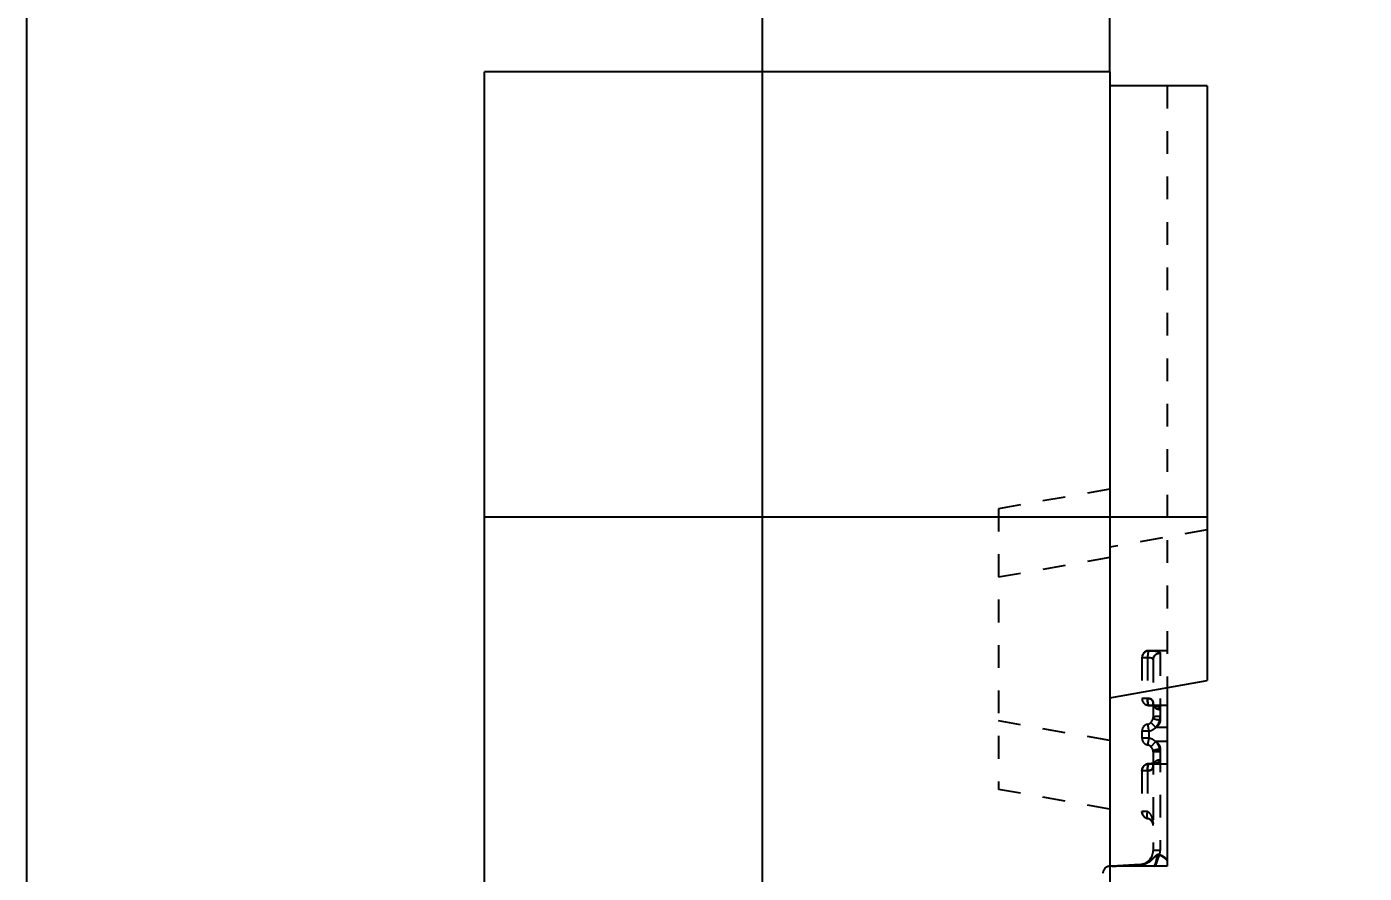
# Model space of a CAD drawing. Header units: millimetres. Extents: x -174 to 1895, y -261 to 458.
# Drawn here: x 915.7 to 1011.9, y 279.9 to 340.7 of the extents above; entities that cross this region are included whole.
import ezdxf

# ---------------------------------------------------------------- set-up
doc = ezdxf.new("R2010")
doc.units = ezdxf.units.MM
doc.header["$LTSCALE"] = 16.335
doc.header["$PDMODE"] = 3
doc.header["$PDSIZE"] = 0.3125
doc.linetypes.add('HIDDEN', pattern=[0.2, 0.1, -0.1])
doc.layers.get('0').update_dxf_attribs({"linetype": 'CONTINUOUS'})
doc.layers.get('Defpoints').update_dxf_attribs({"linetype": 'CONTINUOUS'})
doc.layers.add('250', color=7, linetype='CONTINUOUS')
doc.styles.get("Standard").update_dxf_attribs({"font": 'txt', "width": 0.8})
doc.dimstyles.get("Standard").update_dxf_attribs({"dimtxt": 0.15625, "dimasz": 0.1875, "dimexe": 0.125, "dimexo": 0.0625, "dimtad": 0, "dimtih": 1, "dimtoh": 1, "dimdsep": 46, "dimtxsty": 'Standard', "dimcen": 0.09, "dimadec": 0, "dimazin": 0, "dimtp": 0.01, "dimtm": 0.01, "dimtfac": 1, "dimtofl": 0, "dimtmove": 0, "dimatfit": 3, "dimfxl": 0, "dimtolj": 1, "dimarcsym": 0})

# ---------------------------------------------------------------- blocks, each defined once
blk = doc.blocks.new('*D65')
at = {"color": 6, "lineweight": -2}
for p, q in [((962.59, 350.377), (956.59, 350.377)), ((968.59, 277.497), (968.59, 350.377)), ((993.59, 337.497), (993.59, 350.377)), ((999.59, 350.377), (1005.59, 350.377))]:
    blk.add_line(p, q, dxfattribs=at)
at = {"color": 6}
for points in [[(962.59, 351.377), (962.59, 349.377), (968.59, 350.377)], [(999.59, 351.377), (999.59, 349.377), (993.59, 350.377)]]:
    blk.add_solid(points, dxfattribs=at)
at = {"layer": 'Defpoints', "color": 0}
for p in [(993.59, 350.377), (993.59, 337.497), (968.59, 277.497)]:
    blk.add_point(p, dxfattribs=at)
at = {"color": 4, "insert": (982.328, 350.377), "char_height": 6, "attachment_point": 5}
blk.add_mtext('\\A1;25.00', dxfattribs=at)

msp = doc.modelspace()

# ---------------------------------------------------------------- linework, layer by layer
msp.add_lwpolyline([(915.665, 385.971), (1478.828, 385.971), (1478.828, -18.425), (915.665, -18.425)], close=True)
at = {"layer": '250', "color": 7, "linetype": 'Continuous'}
for p, q in [((948.59, 52.497), (948.59, 337.497)), ((993.59, 337.497), (948.59, 337.497)), ((993.59, 337.497), (993.59, 52.497)), ((1000.59, 336.497), (993.59, 336.497)), ((1000.59, 336.497), (1000.59, 293.731)), ((948.59, 305.497), (1000.59, 305.497)), ((993.59, 292.497), (1000.59, 293.731)), ((997.71, 293.223), (997.71, 280.387)), ((997.71, 280.387), (993.592, 280.387))]:
    msp.add_line(p, q, dxfattribs=at)
at = {"layer": '250', "color": 8, "linetype": 'HIDDEN'}
for p, q in [((997.71, 336.497), (997.71, 293.223)), ((993.59, 307.497), (985.59, 306.086)), ((985.59, 306.086), (985.59, 285.907)), ((1000.59, 304.564), (993.59, 303.33)), ((993.59, 302.573), (985.59, 301.162)), ((996.406, 295.882), (996.406, 295.875)), ((997.71, 295.882), (996.406, 295.882)), ((997.21, 295.712), (997.21, 290.913)), ((995.904, 295.38), (995.904, 292.45)), ((996.306, 295.373), (995.904, 295.373)), ((996.306, 295.373), (996.306, 292.45)), ((996.708, 295.225), (996.708, 291.088)), ((996.306, 292.45), (995.904, 292.45)), ((996.391, 291.947), (996.394, 291.947)), ((996.4, 291.947), (996.406, 291.947)), ((996.403, 291.949), (996.406, 291.947)), ((996.406, 291.962), (996.406, 291.951)), ((996.406, 291.962), (997.71, 291.962)), ((996.714, 292.034), (996.708, 292.065)), ((996.712, 292.039), (996.708, 292.065)), ((996.714, 292.032), (996.708, 292.065)), ((996.711, 292.043), (996.708, 292.064)), ((996.718, 292.022), (996.711, 292.043)), ((996.719, 292.018), (996.712, 292.039)), ((996.722, 292.012), (996.714, 292.034)), ((996.723, 292.009), (996.714, 292.032)), ((996.777, 291.932), (996.718, 292.022)), ((996.776, 291.933), (996.72, 292.017)), ((996.778, 291.931), (996.722, 292.011)), ((996.783, 291.926), (996.723, 292.009)), ((996.739, 291.922), (996.795, 291.91)), ((996.814, 291.904), (996.777, 291.932)), ((996.815, 291.904), (996.778, 291.931)), ((996.813, 291.905), (996.783, 291.926)), ((996.79, 291.912), (996.809, 291.906)), ((996.795, 291.91), (996.809, 291.906)), ((996.797, 291.91), (996.809, 291.906)), ((993.59, 289.421), (985.59, 290.831)), ((996.892, 290.354), (996.549, 290.721)), ((995.904, 290.103), (995.904, 289.6)), ((996.406, 290.103), (995.904, 290.103)), ((996.306, 290.595), (996.406, 290.103)), ((996.406, 290.103), (996.406, 289.6)), ((997.71, 290.354), (996.892, 290.354)), ((996.406, 289.6), (995.904, 289.6)), ((996.406, 289.6), (996.306, 289.108)), ((996.549, 288.982), (996.892, 289.349)), ((997.71, 289.349), (996.892, 289.349)), ((997.21, 288.79), (997.21, 281.521)), ((996.391, 287.756), (996.394, 287.756)), ((996.406, 287.753), (996.394, 287.756)), ((996.394, 287.756), (996.394, 287.756)), ((996.398, 287.756), (996.406, 287.756)), ((996.399, 287.755), (996.406, 287.756)), ((996.406, 287.753), (996.406, 287.741)), ((996.406, 287.741), (997.71, 287.741)), ((996.708, 288.616), (996.708, 281.521)), ((997.21, 288.616), (996.708, 288.616)), ((996.723, 287.695), (996.787, 287.78)), ((996.723, 287.695), (996.784, 287.778)), ((996.812, 287.798), (996.73, 287.78)), ((996.734, 287.716), (996.798, 287.789)), ((996.735, 287.719), (996.778, 287.773)), ((996.778, 287.773), (996.801, 287.791)), ((996.784, 287.778), (996.809, 287.796)), ((996.787, 287.78), (996.81, 287.797)), ((996.798, 287.789), (996.813, 287.798)), ((996.801, 287.791), (996.813, 287.798)), ((995.904, 287.254), (995.904, 284.31)), ((996.306, 287.254), (995.904, 287.254)), ((996.306, 287.254), (996.306, 284.31)), ((996.708, 287.638), (996.723, 287.695)), ((993.59, 284.497), (985.59, 285.907)), ((996.306, 284.31), (995.904, 284.31)), ((996.306, 283.818), (996.306, 283.811)), ((997.21, 281.521), (996.708, 281.521)), ((996.852, 280.387), (997.17, 281.177)), ((996.888, 280.387), (997.176, 281.203)), ((993.736, 280.386), (993.773, 280.388)), ((993.736, 280.386), (993.773, 280.388)), ((995.773, 280.451), (993.737, 280.386)), ((995.768, 280.519), (993.751, 280.387)), ((993.773, 280.388), (994.051, 280.396)), ((994.051, 280.396), (994.626, 280.415)), ((994.626, 280.415), (994.849, 280.422)), ((994.849, 280.422), (995.773, 280.451)), ((995.768, 280.519), (995.773, 280.451))]:
    msp.add_line(p, q, dxfattribs=at)
for points in [[(996.394, 291.947), (996.557, 291.941), (996.741, 291.922)], [(996.406, 291.947), (996.402, 291.949), (996.398, 291.948), (996.406, 291.947)], [(996.406, 291.947), (996.404, 291.949), (996.399, 291.948), (996.406, 291.947)], [(996.539, 291.942), (996.727, 291.924), (996.79, 291.912)], [(996.571, 291.94), (996.745, 291.921), (996.799, 291.909)], [(996.813, 287.798), (996.804, 287.795), (996.693, 287.774), (996.501, 287.76), (996.394, 287.756)], [(996.809, 287.796), (996.813, 287.798), (996.737, 287.781), (996.561, 287.763), (996.394, 287.756)], [(996.813, 287.798), (996.799, 287.794), (996.682, 287.773), (996.488, 287.759)], [(996.708, 287.639), (996.708, 287.64), (996.735, 287.719)], [(996.708, 287.639), (996.708, 287.64), (996.729, 287.703)]]:
    msp.add_lwpolyline(points, dxfattribs=at)
for centre, radius, start, end in [((996.406, 295.38), 0.502, 90, 180), ((996.4, 292.45), 0.496, 180.00586, 268.59909), ((998.789, 292.391), 2.484, 178.64769, 180.1384), ((996.436, 288.396), 3.553, 85.57965, 86.83323), ((997.039, 292.065), 0.332, 180.11883, 198.4769), ((996.531, 289.588), 2.357, 83.82928, 85.66688), ((996.513, 289.388), 2.558, 83.9855, 85.58318), ((996.205, 291.088), 0.502, 281.53696, 360), ((995.993, 291.159), 1.216, 345.68634, 353.69412), ((995.885, 291.171), 1.325, 353.66166, 359.53824), ((996.406, 290.103), 0.502, 101.53696, 180), ((996.205, 291.088), 1.004, 281.51323, 313.10026), ((996.135, 291.089), 1.055, 315.83708, 320.72612), ((996.406, 289.6), 0.502, 180, 258.46304), ((996.205, 288.616), 0.502, 0, 78.46304), ((996.205, 288.616), 1.004, 0, 78.48749), ((996.4, 287.254), 0.496, 90, 179.99414), ((996.477, 290.581), 2.823, 274.72084, 276.24962), ((996.524, 290.143), 2.385, 274.49417, 276.3025), ((998.791, 287.312), 2.486, 179.96265, 181.3517), ((996.406, 284.31), 0.502, 180.01248, 258.52027), ((996.202, 283.253), 0.574, 63.27427, 79.61343), ((996.205, 283.319), 0.502, 0, 78.46304), ((996.292, 283.352), 0.441, 38.08481, 41.59042), ((996.408, 283.426), 0.302, 20.79052, 25.77238), ((995.703, 281.521), 1.005, 273.72699, 0), ((996.607, 279.788), 1.501, 42.70538, 68.05712), ((995.703, 281.521), 1.508, 346.80473, 360), ((996.601, 279.758), 1.53, 59.85224, 68.14989), ((996.708, 279.876), 1.407, 44.58585, 70.55331), ((996.637, 279.822), 1.456, 51.22226, 59.8032), ((993.592, 279.884), 0.502, 90.29174, 180)]:
    msp.add_arc(centre, radius, start, end, dxfattribs=at)
for points in [[(995.916, 295.477), (995.908, 295.443), (995.904, 295.408), (995.904, 295.373)], [(995.974, 295.618), (995.948, 295.575), (995.928, 295.527), (995.916, 295.477)], [(995.974, 295.618), (995.948, 295.574), (995.927, 295.525), (995.916, 295.475)], [(996.161, 295.804), (996.085, 295.759), (996.02, 295.693), (995.974, 295.618)], [(996.161, 295.804), (996.085, 295.759), (996.02, 295.693), (995.974, 295.618)], [(996.406, 295.875), (996.321, 295.875), (996.234, 295.848), (996.161, 295.804)], [(996.406, 295.875), (996.321, 295.875), (996.234, 295.848), (996.161, 295.804)], [(995.909, 292.378), (995.918, 292.316), (995.939, 292.255), (995.97, 292.201)], [(995.97, 292.201), (996.018, 292.119), (996.092, 292.049), (996.176, 292.006)], [(996.176, 292.006), (996.246, 291.97), (996.327, 291.951), (996.406, 291.951)], [(996.713, 292.007), (996.722, 291.954), (996.745, 291.902), (996.777, 291.858)], [(996.725, 291.958), (996.737, 291.923), (996.755, 291.889), (996.777, 291.858)], [(996.951, 290.421), (997.055, 290.547), (997.131, 290.7), (997.171, 290.858)], [(996.96, 290.937), (997.042, 290.921), (997.126, 290.913), (997.21, 290.913)], [(997.179, 290.707), (997.157, 290.643), (997.123, 290.582), (997.081, 290.529)], [(997.174, 290.708), (997.197, 290.774), (997.208, 290.844), (997.21, 290.913)], [(997.21, 290.913), (997.211, 290.843), (997.201, 290.773), (997.179, 290.707)], [(997.081, 290.529), (997.028, 290.461), (996.961, 290.405), (996.892, 290.354)], [(996.892, 289.349), (996.966, 289.293), (997.039, 289.233), (997.095, 289.16)], [(996.953, 288.765), (997.037, 288.782), (997.124, 288.79), (997.21, 288.79)], [(997.176, 288.989), (997.152, 289.057), (997.115, 289.122), (997.071, 289.179)], [(997.095, 289.16), (997.134, 289.108), (997.165, 289.049), (997.185, 288.987)], [(997.21, 288.79), (997.21, 288.857), (997.198, 288.925), (997.176, 288.989)], [(997.185, 288.987), (997.204, 288.924), (997.212, 288.856), (997.21, 288.79)], [(996.166, 287.692), (996.217, 287.72), (996.274, 287.737), (996.332, 287.746)], [(996.394, 287.756), (996.386, 287.756), (996.379, 287.751), (996.374, 287.745)], [(996.376, 287.747), (996.38, 287.751), (996.386, 287.755), (996.391, 287.756)], [(996.725, 287.745), (996.714, 287.711), (996.708, 287.674), (996.708, 287.638)], [(996.757, 287.814), (996.744, 287.792), (996.733, 287.769), (996.725, 287.745)], [(997.158, 287.898), (997.177, 287.918), (997.192, 287.941), (997.201, 287.966)], [(997.201, 287.966), (997.21, 287.992), (997.213, 288.019), (997.21, 288.046)], [(996.529, 287.291), (996.516, 287.286), (996.503, 287.282), (996.489, 287.278)], [(995.914, 284.209), (995.907, 284.242), (995.904, 284.276), (995.904, 284.31)], [(995.904, 284.31), (995.904, 284.226), (995.926, 284.14), (995.967, 284.067)], [(995.967, 284.067), (995.942, 284.111), (995.924, 284.16), (995.914, 284.209)], [(995.967, 284.067), (996.003, 284), (996.057, 283.941), (996.12, 283.898)], [(996.12, 283.898), (996.175, 283.859), (996.24, 283.832), (996.306, 283.818)], [(996.291, 283.835), (996.294, 283.828), (996.299, 283.821), (996.306, 283.818)], [(996.68, 283.558), (996.669, 283.581), (996.655, 283.604), (996.639, 283.624)], [(996.639, 283.624), (996.655, 283.603), (996.669, 283.581), (996.68, 283.558)], [(996.708, 283.447), (996.708, 283.551), (996.696, 283.656), (996.672, 283.758)], [(996.691, 283.534), (996.701, 283.506), (996.708, 283.477), (996.708, 283.447)], [(996.558, 280.806), (996.644, 280.885), (996.722, 280.973), (996.804, 281.057)], [(996.693, 280.942), (996.767, 281.019), (996.841, 281.101), (996.928, 281.164)], [(996.804, 281.057), (996.851, 281.106), (996.901, 281.154), (996.961, 281.186)], [(996.928, 281.164), (996.961, 281.187), (996.996, 281.207), (997.034, 281.219)], [(996.961, 281.186), (996.973, 281.192), (996.985, 281.198), (996.998, 281.202)], [(996.998, 281.202), (997.032, 281.22), (997.077, 281.223), (997.114, 281.21)], [(997.114, 281.21), (997.134, 281.203), (997.153, 281.191), (997.17, 281.177)], [(995.773, 280.451), (995.9, 280.461), (996.029, 280.488), (996.148, 280.537)], [(996.417, 280.689), (996.449, 280.713), (996.479, 280.737), (996.509, 280.763)], [(996.509, 280.763), (996.573, 280.819), (996.633, 280.88), (996.693, 280.942)]]:
    msp.add_open_spline(points, degree=3, dxfattribs=at)
for points, knots in [([(996.406, 295.875), (996.386, 295.87), (996.359, 295.805), (996.333, 295.704), (996.312, 295.548), (996.306, 295.435), (996.306, 295.373)], [0, 0, 0, 0, 0.116019, 0.339874, 0.645729, 1, 1, 1, 1]), ([(996.406, 295.875), (996.388, 295.87), (996.358, 295.809), (996.331, 295.706), (996.312, 295.549), (996.306, 295.434), (996.306, 295.373)], [0, 0, 0, 0, 0.109499, 0.332182, 0.652704, 1, 1, 1, 1]), ([(996.406, 295.875), (996.517, 295.873), (996.722, 295.867), (996.975, 295.853), (997.2, 295.793), (997.21, 295.712)], [0, 0, 0, 0, 0.396744, 0.706704, 1, 1, 1, 1]), ([(997.21, 295.712), (997.2, 295.793), (996.976, 295.853), (996.722, 295.867), (996.517, 295.873), (996.406, 295.875)], [0, 0, 0, 0, 0.293294, 0.603273, 1, 1, 1, 1]), ([(997.21, 295.712), (997.082, 295.712), (996.819, 295.612), (996.708, 295.35), (996.708, 295.225)], [0, 0, 0, 0, 0.505513, 1, 1, 1, 1]), ([(996.708, 295.225), (996.708, 295.247), (996.715, 295.339), (996.75, 295.429), (996.789, 295.488)], [0, 0, 0, 0, 0.236066, 1, 1, 1, 1]), ([(996.789, 295.488), (996.834, 295.558), (996.964, 295.67), (997.129, 295.712), (997.21, 295.712)], [0, 0, 0, 0, 0.509295, 1, 1, 1, 1]), ([(996.708, 295.225), (996.708, 295.25), (996.689, 295.3), (996.62, 295.339), (996.493, 295.368), (996.384, 295.374), (996.306, 295.373)], [0, 0, 0, 0, 0.160807, 0.304441, 0.494254, 1, 1, 1, 1]), ([(996.657, 295.316), (996.672, 295.306), (996.699, 295.279), (996.708, 295.243), (996.708, 295.225)], [0, 0, 0, 0, 0.51576, 1, 1, 1, 1]), ([(995.909, 292.378), (995.918, 292.317), (995.959, 292.198), (996.08, 292.056), (996.218, 291.978), (996.331, 291.956), (996.384, 291.95), (996.406, 291.947)], [0, 0, 0, 0, 0.257919, 0.516237, 0.775312, 0.904834, 1, 1, 1, 1]), ([(996.406, 291.947), (996.384, 291.95), (996.331, 291.956), (996.279, 291.966), (996.25, 291.975)], [0, 0, 0, 0, 0.422544, 1, 1, 1, 1]), ([(996.306, 292.45), (996.304, 292.384), (996.305, 292.266), (996.322, 292.109), (996.343, 292.011), (996.372, 291.95), (996.391, 291.947)], [0, 0, 0, 0, 0.380173, 0.684109, 0.888393, 1, 1, 1, 1]), ([(996.306, 292.45), (996.304, 292.383), (996.305, 292.265), (996.323, 292.106), (996.343, 292.009), (996.374, 291.949), (996.393, 291.947)], [0, 0, 0, 0, 0.382645, 0.687217, 0.890902, 1, 1, 1, 1]), ([(996.311, 292.225), (996.31, 292.238), (996.307, 292.291), (996.305, 292.345), (996.305, 292.386)], [0, 0, 0, 0, 0.236154, 1, 1, 1, 1]), ([(996.31, 292.233), (996.31, 292.245), (996.306, 292.296), (996.305, 292.346), (996.305, 292.385)], [0, 0, 0, 0, 0.237424, 1, 1, 1, 1]), ([(996.306, 292.45), (996.417, 292.453), (996.603, 292.416), (996.703, 292.218), (996.708, 292.117), (996.708, 292.065)], [0, 0, 0, 0, 0.52813, 0.751291, 1, 1, 1, 1]), ([(996.708, 292.065), (996.708, 292.127), (996.702, 292.241), (996.612, 292.385), (996.463, 292.438), (996.36, 292.447), (996.306, 292.45)], [0, 0, 0, 0, 0.291968, 0.519112, 0.74437, 1, 1, 1, 1]), ([(996.497, 292.419), (996.482, 292.424), (996.42, 292.442), (996.355, 292.45), (996.306, 292.45)], [0, 0, 0, 0, 0.235713, 1, 1, 1, 1]), ([(996.365, 291.969), (996.347, 291.999), (996.325, 292.089), (996.314, 292.178), (996.31, 292.233)], [0, 0, 0, 0, 0.386915, 1, 1, 1, 1]), ([(996.394, 291.947), (996.392, 291.947), (996.377, 291.951), (996.368, 291.964), (996.362, 291.974)], [0, 0, 0, 0, 0.197975, 1, 1, 1, 1]), ([(996.394, 291.947), (996.386, 291.947), (996.374, 291.956), (996.367, 291.966), (996.365, 291.969)], [0, 0, 0, 0, 0.684018, 1, 1, 1, 1]), ([(996.406, 291.951), (996.456, 291.949), (996.555, 291.946), (996.722, 291.936), (996.896, 291.917), (997.063, 291.877), (997.191, 291.793), (997.214, 291.699), (997.21, 291.657)], [0, 0, 0, 0, 0.160914, 0.316672, 0.535094, 0.720804, 0.866245, 1, 1, 1, 1]), ([(996.406, 291.951), (996.506, 291.949), (996.693, 291.943), (996.918, 291.917), (997.067, 291.869), (997.153, 291.82), (997.202, 291.743), (997.209, 291.686), (997.21, 291.657)], [0, 0, 0, 0, 0.319775, 0.599795, 0.718654, 0.820015, 0.908089, 1, 1, 1, 1]), ([(996.709, 291.938), (996.684, 291.94), (996.584, 291.947), (996.483, 291.949), (996.406, 291.951)], [0, 0, 0, 0, 0.24225, 1, 1, 1, 1]), ([(996.708, 292.065), (996.708, 292.139), (996.698, 292.256), (996.601, 292.373), (996.533, 292.406), (996.497, 292.419)], [0, 0, 0, 0, 0.503477, 0.737836, 1, 1, 1, 1]), ([(996.67, 292.284), (996.677, 292.269), (996.702, 292.199), (996.708, 292.123), (996.708, 292.065)], [0, 0, 0, 0, 0.220732, 1, 1, 1, 1]), ([(997.21, 291.657), (997.087, 291.657), (996.898, 291.714), (996.738, 291.895), (996.708, 292.009), (996.708, 292.065)], [0, 0, 0, 0, 0.522914, 0.761754, 1, 1, 1, 1]), ([(996.777, 291.858), (996.812, 291.81), (996.874, 291.756), (996.945, 291.718), (996.964, 291.71)], [0, 0, 0, 0, 0.741118, 1, 1, 1, 1]), ([(996.777, 291.858), (996.812, 291.81), (996.874, 291.756), (996.945, 291.718), (996.964, 291.71)], [0, 0, 0, 0, 0.74114, 1, 1, 1, 1]), ([(997.21, 291.657), (997.21, 291.696), (997.193, 291.778), (997.09, 291.865), (996.947, 291.909), (996.839, 291.925), (996.781, 291.931)], [0, 0, 0, 0, 0.206158, 0.419192, 0.683599, 1, 1, 1, 1]), ([(996.964, 291.71), (996.982, 291.702), (997.06, 291.671), (997.146, 291.657), (997.21, 291.657)], [0, 0, 0, 0, 0.236543, 1, 1, 1, 1]), ([(996.964, 291.71), (996.982, 291.702), (997.06, 291.671), (997.146, 291.657), (997.21, 291.657)], [0, 0, 0, 0, 0.236537, 1, 1, 1, 1]), ([(997.21, 291.161), (997.148, 291.161), (997.029, 291.157), (996.874, 291.145), (996.769, 291.125), (996.721, 291.106), (996.708, 291.093), (996.708, 291.088)], [0, 0, 0, 0, 0.360612, 0.689946, 0.907579, 0.968147, 1, 1, 1, 1]), ([(996.708, 291.088), (996.708, 291.063), (996.754, 291.004), (996.867, 290.955), (997.027, 290.922), (997.147, 290.913), (997.21, 290.913)], [0, 0, 0, 0, 0.132076, 0.352639, 0.663392, 1, 1, 1, 1]), ([(996.708, 291.088), (996.708, 291.08), (996.717, 291.042), (996.75, 291.016), (996.776, 291)], [0, 0, 0, 0, 0.192256, 1, 1, 1, 1]), ([(996.776, 291), (996.766, 291.007), (996.736, 291.028), (996.708, 291.062), (996.708, 291.088)], [0, 0, 0, 0, 0.325087, 1, 1, 1, 1]), ([(996.776, 291), (996.787, 290.993), (996.845, 290.963), (996.909, 290.947), (996.96, 290.937)], [0, 0, 0, 0, 0.207308, 1, 1, 1, 1]), ([(997.21, 291.161), (997.209, 291.014), (997.157, 290.717), (996.994, 290.46), (996.892, 290.354)], [0, 0, 0, 0, 0.498887, 1, 1, 1, 1]), ([(997.21, 290.913), (997.21, 290.804), (997.144, 290.58), (996.982, 290.421), (996.892, 290.354)], [0, 0, 0, 0, 0.491786, 1, 1, 1, 1]), ([(997.21, 288.79), (997.147, 288.79), (997.027, 288.782), (996.867, 288.749), (996.754, 288.699), (996.708, 288.64), (996.708, 288.616)], [0, 0, 0, 0, 0.336599, 0.647351, 0.86792, 1, 1, 1, 1]), ([(996.776, 288.703), (996.766, 288.696), (996.735, 288.675), (996.708, 288.641), (996.708, 288.616)], [0, 0, 0, 0, 0.324989, 1, 1, 1, 1]), ([(996.708, 288.616), (996.708, 288.623), (996.716, 288.659), (996.748, 288.685), (996.773, 288.701)], [0, 0, 0, 0, 0.193665, 1, 1, 1, 1]), ([(997.21, 288.79), (997.211, 288.899), (997.155, 289.129), (996.983, 289.282), (996.892, 289.349)], [0, 0, 0, 0, 0.491502, 1, 1, 1, 1]), ([(995.904, 287.254), (995.904, 287.321), (995.932, 287.457), (996.051, 287.625), (996.198, 287.719), (996.322, 287.746), (996.381, 287.753), (996.406, 287.756)], [0, 0, 0, 0, 0.257181, 0.51467, 0.773168, 0.901352, 1, 1, 1, 1]), ([(996.406, 287.753), (996.278, 287.753), (996.012, 287.647), (995.904, 287.381), (995.904, 287.254)], [0, 0, 0, 0, 0.501262, 1, 1, 1, 1]), ([(996.394, 287.756), (996.376, 287.756), (996.343, 287.695), (996.323, 287.599), (996.305, 287.44), (996.304, 287.321), (996.306, 287.254)], [0, 0, 0, 0, 0.106929, 0.310107, 0.6152, 1, 1, 1, 1]), ([(996.374, 287.745), (996.353, 287.723), (996.331, 287.642), (996.319, 287.566), (996.314, 287.518)], [0, 0, 0, 0, 0.381519, 1, 1, 1, 1]), ([(996.332, 287.746), (996.34, 287.748), (996.365, 287.751), (996.39, 287.754), (996.406, 287.756)], [0, 0, 0, 0, 0.353795, 1, 1, 1, 1]), ([(996.343, 287.681), (996.346, 287.689), (996.353, 287.712), (996.364, 287.736), (996.376, 287.747)], [0, 0, 0, 0, 0.308557, 1, 1, 1, 1]), ([(997.21, 288.046), (997.211, 288.017), (997.202, 287.959), (997.151, 287.884), (997.067, 287.834), (996.918, 287.785), (996.694, 287.76), (996.506, 287.754), (996.406, 287.753)], [0, 0, 0, 0, 0.091854, 0.181316, 0.282051, 0.399543, 0.679068, 1, 1, 1, 1]), ([(996.406, 287.753), (996.432, 287.753), (996.533, 287.756), (996.634, 287.761), (996.709, 287.767)], [0, 0, 0, 0, 0.255699, 1, 1, 1, 1]), ([(996.406, 287.753), (996.432, 287.753), (996.534, 287.755), (996.635, 287.759), (996.711, 287.765)], [0, 0, 0, 0, 0.255798, 1, 1, 1, 1]), ([(996.708, 287.638), (996.708, 287.694), (996.738, 287.808), (996.898, 287.989), (997.087, 288.046), (997.21, 288.046)], [0, 0, 0, 0, 0.238255, 0.477113, 1, 1, 1, 1]), ([(996.784, 287.775), (996.859, 287.783), (996.99, 287.801), (997.118, 287.857), (997.158, 287.898)], [0, 0, 0, 0, 0.564567, 1, 1, 1, 1]), ([(996.785, 287.773), (996.859, 287.781), (996.989, 287.802), (997.119, 287.856), (997.158, 287.899)], [0, 0, 0, 0, 0.559404, 1, 1, 1, 1]), ([(996.959, 287.991), (996.977, 288), (997.057, 288.032), (997.144, 288.046), (997.21, 288.046)], [0, 0, 0, 0, 0.236041, 1, 1, 1, 1]), ([(997.158, 287.899), (997.185, 287.927), (997.206, 287.98), (997.21, 288.032), (997.21, 288.046)], [0, 0, 0, 0, 0.735355, 1, 1, 1, 1]), ([(995.909, 287.326), (995.92, 287.401), (995.979, 287.55), (996.099, 287.655), (996.166, 287.692)], [0, 0, 0, 0, 0.499375, 1, 1, 1, 1]), ([(996.306, 287.254), (996.304, 287.339), (996.308, 287.482), (996.327, 287.626), (996.343, 287.681)], [0, 0, 0, 0, 0.594383, 1, 1, 1, 1]), ([(996.314, 287.518), (996.313, 287.502), (996.307, 287.434), (996.305, 287.366), (996.305, 287.314)], [0, 0, 0, 0, 0.229032, 1, 1, 1, 1]), ([(996.708, 287.638), (996.708, 287.586), (996.703, 287.487), (996.601, 287.291), (996.417, 287.253), (996.306, 287.254)], [0, 0, 0, 0, 0.247108, 0.469221, 1, 1, 1, 1]), ([(996.306, 287.254), (996.36, 287.256), (996.463, 287.265), (996.612, 287.318), (996.702, 287.463), (996.708, 287.576), (996.708, 287.638)], [0, 0, 0, 0, 0.255849, 0.481202, 0.708257, 1, 1, 1, 1]), ([(996.489, 287.278), (996.475, 287.274), (996.415, 287.261), (996.353, 287.256), (996.306, 287.254)], [0, 0, 0, 0, 0.238195, 1, 1, 1, 1]), ([(996.668, 287.414), (996.654, 287.386), (996.615, 287.333), (996.558, 287.302), (996.529, 287.291)], [0, 0, 0, 0, 0.50447, 1, 1, 1, 1]), ([(996.664, 287.413), (996.673, 287.429), (996.702, 287.501), (996.708, 287.579), (996.708, 287.638)], [0, 0, 0, 0, 0.234563, 1, 1, 1, 1]), ([(996.306, 283.818), (996.289, 283.826), (996.273, 283.889), (996.267, 283.991), (996.279, 284.143), (996.295, 284.253), (996.306, 284.31)], [0, 0, 0, 0, 0.108797, 0.329932, 0.649616, 1, 1, 1, 1]), ([(996.708, 283.447), (996.708, 283.614), (996.662, 283.869), (996.508, 284.163), (996.38, 284.281), (996.306, 284.31)], [0, 0, 0, 0, 0.505105, 0.757493, 1, 1, 1, 1]), ([(996.483, 284.172), (996.446, 284.214), (996.386, 284.262), (996.322, 284.3), (996.306, 284.31)], [0, 0, 0, 0, 0.743101, 1, 1, 1, 1]), ([(996.278, 283.874), (996.279, 283.87), (996.282, 283.857), (996.286, 283.843), (996.291, 283.835)], [0, 0, 0, 0, 0.292624, 1, 1, 1, 1]), ([(996.445, 283.774), (996.435, 283.778), (996.39, 283.798), (996.343, 283.812), (996.306, 283.818)], [0, 0, 0, 0, 0.230029, 1, 1, 1, 1]), ([(996.55, 283.71), (996.543, 283.716), (996.509, 283.74), (996.474, 283.76), (996.445, 283.774)], [0, 0, 0, 0, 0.224894, 1, 1, 1, 1]), ([(996.46, 283.766), (996.469, 283.762), (996.5, 283.745), (996.53, 283.726), (996.55, 283.71)], [0, 0, 0, 0, 0.26978, 1, 1, 1, 1]), ([(996.55, 283.71), (996.575, 283.691), (996.652, 283.622), (996.708, 283.519), (996.708, 283.447)], [0, 0, 0, 0, 0.307825, 1, 1, 1, 1]), ([(996.639, 283.624), (996.633, 283.632), (996.606, 283.663), (996.575, 283.691), (996.55, 283.71)], [0, 0, 0, 0, 0.231395, 1, 1, 1, 1]), ([(996.55, 283.71), (996.557, 283.705), (996.582, 283.685), (996.606, 283.662), (996.621, 283.644)], [0, 0, 0, 0, 0.267315, 1, 1, 1, 1]), ([(997.034, 281.219), (996.975, 281.202), (996.873, 281.126), (996.7, 280.951), (996.484, 280.72), (996.154, 280.516), (995.9, 280.46), (995.773, 280.451)], [0, 0, 0, 0, 0.121466, 0.243577, 0.492936, 0.746206, 1, 1, 1, 1]), ([(996.785, 280.387), (996.817, 280.433), (996.873, 280.546), (996.958, 280.817), (996.988, 281.045), (996.998, 281.202)], [0, 0, 0, 0, 0.196737, 0.443032, 1, 1, 1, 1]), ([(996.854, 280.385), (996.882, 280.433), (996.929, 280.551), (997.001, 280.829), (997.026, 281.059), (997.034, 281.219)], [0, 0, 0, 0, 0.194146, 0.441522, 1, 1, 1, 1]), ([(996.884, 280.59), (996.901, 280.635), (996.961, 280.835), (996.988, 281.043), (996.998, 281.202)], [0, 0, 0, 0, 0.233301, 1, 1, 1, 1]), ([(996.938, 280.592), (996.952, 280.639), (997.003, 280.845), (997.026, 281.057), (997.034, 281.219)], [0, 0, 0, 0, 0.232197, 1, 1, 1, 1]), ([(997.171, 281.178), (997.146, 281.197), (997.089, 281.227), (997.024, 281.216), (996.998, 281.202)], [0, 0, 0, 0, 0.508025, 1, 1, 1, 1]), ([(997.176, 281.203), (997.156, 281.217), (997.108, 281.237), (997.057, 281.228), (997.034, 281.219)], [0, 0, 0, 0, 0.504856, 1, 1, 1, 1]), ([(997.034, 281.219), (997.057, 281.229), (997.108, 281.237), (997.155, 281.216), (997.176, 281.203)], [0, 0, 0, 0, 0.494949, 1, 1, 1, 1]), ([(995.773, 280.451), (995.771, 280.445), (995.763, 280.423), (995.755, 280.402), (995.748, 280.387)], [0, 0, 0, 0, 0.273626, 1, 1, 1, 1]), ([(995.773, 280.451), (995.771, 280.445), (995.763, 280.423), (995.755, 280.402), (995.748, 280.387)], [0, 0, 0, 0, 0.273626, 1, 1, 1, 1]), ([(995.748, 280.387), (995.75, 280.392), (995.759, 280.413), (995.767, 280.434), (995.773, 280.451)], [0, 0, 0, 0, 0.227525, 1, 1, 1, 1]), ([(996.785, 280.387), (996.794, 280.4), (996.835, 280.464), (996.864, 280.534), (996.884, 280.59)], [0, 0, 0, 0, 0.217019, 1, 1, 1, 1]), ([(996.855, 280.387), (996.863, 280.401), (996.897, 280.466), (996.921, 280.537), (996.938, 280.592)], [0, 0, 0, 0, 0.213753, 1, 1, 1, 1])]:
    msp.add_open_spline(points, degree=3, knots=knots, dxfattribs=at)

# ---------------------------------------------------------------- dimensions: what is measured, and where the dimension line sits
dim = msp.add_linear_dim(base=(993.59, 350.377), p1=(968.59, 277.497), p2=(993.59, 337.497), dimstyle='Standard', override={"dimtxt": 6, "dimasz": 6, "dimexe": 0, "dimexo": 0, "dimgap": 0, "dimtih": 0, "dimtoh": 0, "dimzin": 0, "dimcen": 0, "dimclrd": 6, "dimclre": 6, "dimclrt": 4, "dimtp": 0, "dimtm": 0, "dimtzin": 0})
dim.commit()
dim.dimension.update_dxf_attribs({"geometry": '*D65', "text_midpoint": (982.328, 350.377), "dimtype": 160})

doc.saveas('drawing.dxf')
